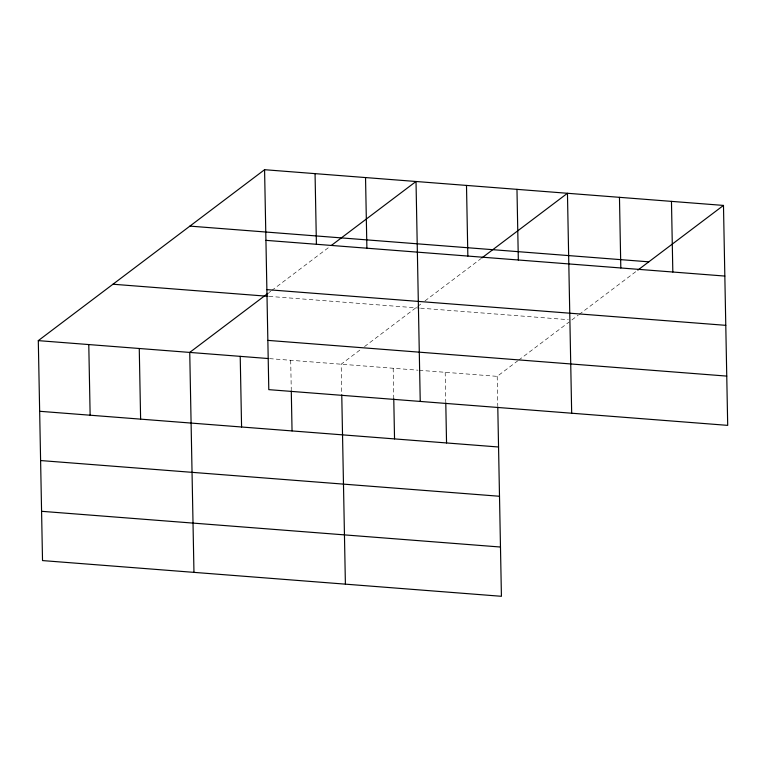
<?xml version="1.0" encoding="UTF-8"?>
<svg xmlns="http://www.w3.org/2000/svg" width="766" height="766" viewBox="0 0 766 766"><rect width="100%" height="100%" fill="white"/><g stroke="black" fill="none" stroke-linecap="round" stroke-linejoin="round"><path stroke-width="0.57" stroke-dasharray="3.83 2.87" d="M268.99 292.555L270.819 291.176M271.738 290.477L329.437 246.891M359.838 350.11L341.176 364.204L341.741 393.647M364.511 346.586L415.842 307.808M417.681 306.419L421.338 303.652M425.006 300.885L480.876 258.678M419.184 370.284L497.201 376.355L517.739 360.843M518.668 360.135L569.071 322.065M571.867 319.949L578.282 315.104M579.201 314.414L636.9 270.829M269.105 296.385L419.395 308.076M420.572 308.171L568.324 319.671M269.565 358.632L418.006 370.189M497.201 376.355L497.766 405.788M445.19 372.305L445.755 401.738M393.178 368.255L393.772 398.866M290.697 360.279L291.262 389.712"/><path stroke-width="1.15" d="M497.785 406.966L501.424 596.293L42.523 560.578L38.3 340.631L264.576 169.707L723.477 205.422L727.7 425.369L268.799 389.645L264.576 169.707M268.071 293.244L189.738 352.417L193.961 572.365M331.266 245.513L416.015 181.494L420.237 401.432M481.785 257.989L567.453 193.281L571.675 413.219M637.819 270.13L723.477 205.422M189.901 226.114L648.802 261.828M265.936 240.352L724.837 276.066M266.874 289.625L725.775 325.339M112.975 284.224L267.928 296.289M267.851 340.382L726.752 376.096M38.3 340.631L268.387 358.545M39.66 411.285L498.561 446.999M40.598 460.548L499.499 496.263M41.575 511.305L500.476 547.029M671.466 201.381L672.826 272.026M619.464 197.331L620.814 267.976M516.973 189.355L518.333 260M466.494 185.42L467.854 256.074M445.783 402.916L446.549 442.949M393.772 398.866L394.538 438.899M365.535 177.568L366.895 248.213M341.76 394.825L345.399 584.152M315.056 173.633L316.415 244.287M291.281 390.89L292.047 430.923M240.218 356.353L241.577 426.997M139.259 348.492L140.618 419.136M88.779 344.566L90.139 415.21"/></g></svg>
